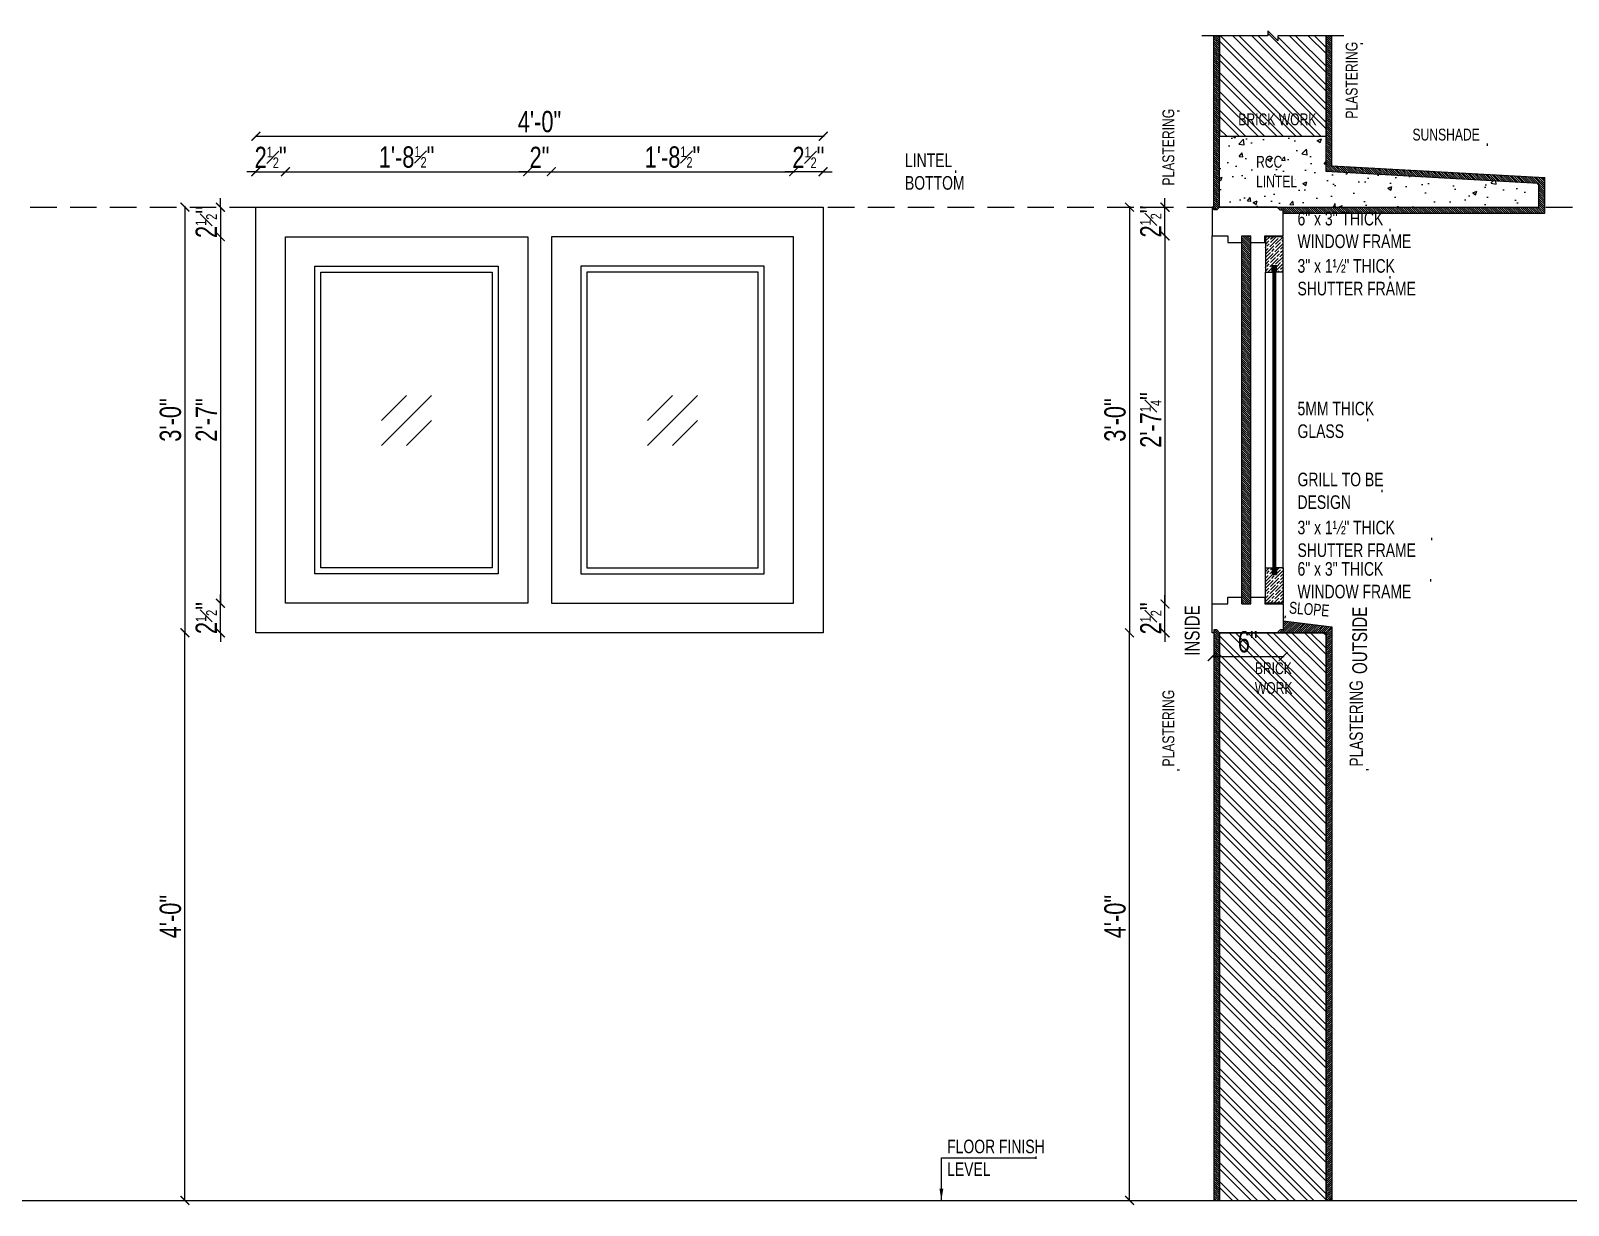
# Model space of a CAD drawing. Header units: inches. Extents: x 3365147 to 3374664, y 1380917 to 1384908.
# Drawn here: x 3372993.2 to 3373123.2, y 1381195.9 to 1381295.2 of the extents above; entities that cross this region are included whole.
import ezdxf

# ---------------------------------------------------------------- set-up
doc = ezdxf.new("R2010")
doc.units = ezdxf.units.IN
doc.header["$LTSCALE"] = 18
doc.header["$MEASUREMENT"] = 0
doc.header["$PDSIZE"] = -1
doc.linetypes.add('CONTINOUS', pattern=[0])
doc.linetypes.add('HIDDEN2', pattern=[0.1875, 0.125, -0.0625])
for name, color, linetype, lineweight in [('CONCRETE-00_BC', 46, 'Continuous', 25), ('CONCRETE-HATCH_BC', 43, 'Continuous', 5), ('DIM-03_BC', 1, 'Continuous', 9), ('FLOOR FINISHED LEVEL_BC', 1, 'Continuous', 20), ('GLASS-00_BC', 140, 'Continuous', 18), ('GLASS-HATCH_BC', 141, 'Continuous', 5), ('GRILL-00_BC', 150, 'CONTINOUS', 18), ('GRILL-HATCH_BC', 252, 'CONTINOUS', 5), ('LINTEL-00_BC', 41, 'HIDDEN2', 13), ('PLASTERING BAND HATCH_BC', 252, 'Continuous', 5), ('PLASTERING BAND-00_BC', 1, 'Continuous', 15), ('TEXT ARROW_BC', 4, 'Continuous', 13), ('TEXT-HEADING_BC', 2, 'Continuous', 25), ('TEXT_BC', 3, 'CONTINOUS', 18), ('WALL-00_BC', 7, 'Continuous', 30), ('WALL-9 inch BRICK HATCH_BC', 22, 'Continuous', 0), ('WALL-ZIGZAG LINE_BC', 3, 'Continuous', 13), ('WINDOWS-00_BC', 30, 'Continuous', 18), ('WINDOWS-SHUTTER_BC', 40, 'Continuous', 9), ('WINDOWS-THIN_BC', 252, 'Continuous', 5)]:
    doc.layers.add(name, color=color, linetype=linetype, lineweight=lineweight)
doc.styles.add('BC-TEXT_GENERAL', font='swisscl.ttf')
doc.styles.add('BC-WALL_DIM', font='swisscl.ttf')
doc.styles.add('BC_ROOM _DIM', font='swisscl.ttf')
doc.dimstyles.new('BC-RD2', dxfattribs={"dimscale": 0.8, "dimtxt": 6, "dimasz": 2.5, "dimexe": 4.5, "dimexo": 0, "dimgap": 1, "dimtad": 1, "dimdec": 4, "dimzin": 3, "dimdsep": 46, "dimlunit": 4, "dimtxsty": 'BC_ROOM _DIM', "dimblk": 'ARCHTICK', "dimcen": 0.0625, "dimdle": 0.25, "dimse1": 1, "dimse2": 1, "dimclrd": 8, "dimclre": 4, "dimclrt": 256, "dimadec": 0, "dimazin": 0, "dimtfac": 0.5, "dimtdec": 4, "dimtix": 1, "dimtofl": 0, "dimtmove": 2, "dimatfit": 2, "dimfxl": 0, "dimfrac": 1, "dimtolj": 1, "dimtzin": 1, "dimarcsym": 0})
doc.dimstyles.new('WALL DIM-02_BC', dxfattribs={"dimtxt": 4, "dimasz": 2, "dimexe": 4.5, "dimexo": 0, "dimgap": 1, "dimtad": 1, "dimdec": 1, "dimzin": 0, "dimdsep": 46, "dimlunit": 4, "dimtxsty": 'BC-WALL_DIM', "dimblk": 'ARCHTICK', "dimcen": 0.0625, "dimdle": 0.25, "dimse1": 1, "dimse2": 1, "dimclrd": 7, "dimclre": 4, "dimclrt": 256, "dimadec": 0, "dimazin": 0, "dimtfac": 0.5, "dimtdec": 1, "dimtix": 1, "dimtofl": 0, "dimtmove": 2, "dimatfit": 2, "dimfxl": 0, "dimfrac": 1, "dimtolj": 1, "dimtzin": 1, "dimlwd": -1, "dimarcsym": 0})

# ---------------------------------------------------------------- blocks, each defined once
blk = doc.blocks.new('ARCHTICK')
at = {"color": 0, "const_width": 0.15}
blk.add_lwpolyline([(-0.5, -0.5), (0.5, 0.5)], dxfattribs=at)
blk = doc.blocks.new('*D1693')
at = {"layer": 'Defpoints', "color": 0, "transparency": 16777216}
for p in [(3373014.7, 1381283.3), (3373012.2, 1381280.3), (3373014.7, 1381277.8)]:
    blk.add_point(p, dxfattribs=at)
at = {"layer": 'DIM-03_BC', "color": 254, "lineweight": -2, "transparency": 16777216}
for p, q in [((3373012.2, 1381283.3), (3373011.45, 1381283.3)), ((3373012.2, 1381283.3), (3373014.7, 1381283.3)), ((3373014.7, 1381283.3), (3373015.45, 1381283.3))]:
    blk.add_line(p, q, dxfattribs=at)
at = {"layer": 'DIM-03_BC', "color": 254, "lineweight": -2, "transparency": 16777216, "xscale": 0.75, "yscale": 0.75, "zscale": 0.75}
blk.add_blockref('ARCHTICK', (3373012.2, 1381283.3), dxfattribs=at)
at = {"layer": 'DIM-03_BC', "color": 254, "lineweight": -2, "transparency": 16777216, "xscale": 0.75, "yscale": 0.75, "zscale": 0.75, "rotation": 180}
blk.add_blockref('ARCHTICK', (3373014.7, 1381283.3), dxfattribs=at)
at = {"layer": 'DIM-03_BC', "transparency": 16777216, "insert": (3373013.45, 1381284.51), "char_height": 1.8, "attachment_point": 5, "style": 'BC_ROOM _DIM'}
blk.add_mtext('\\A1;2{\\H0.5x;\\S1#2;}"', dxfattribs=at)
blk = doc.blocks.new('_ArchTick')
at = {"color": 0, "linetype": 'ByBlock', "const_width": 0.15}
blk.add_lwpolyline([(-0.5, -0.5), (0.5, 0.5)], dxfattribs=at)
blk = doc.blocks.new('*D1694')
at = {"layer": 'Defpoints', "color": 0, "transparency": 16777216}
for p in [(3373035.2, 1381283.3), (3373014.7, 1381277.8), (3373035.2, 1381277.8)]:
    blk.add_point(p, dxfattribs=at)
at = {"layer": 'DIM-03_BC', "color": 254, "lineweight": -2, "transparency": 16777216}
blk.add_line((3373014.63, 1381283.3), (3373035.28, 1381283.3), dxfattribs=at)
at = {"layer": 'DIM-03_BC', "color": 254, "lineweight": -2, "transparency": 16777216, "xscale": 0.75, "yscale": 0.75, "zscale": 0.75, "rotation": 180}
blk.add_blockref('ARCHTICK', (3373014.7, 1381283.3), dxfattribs=at)
at = {"layer": 'DIM-03_BC', "color": 254, "lineweight": -2, "transparency": 16777216, "xscale": 0.75, "yscale": 0.75, "zscale": 0.75}
blk.add_blockref('ARCHTICK', (3373035.2, 1381283.3), dxfattribs=at)
at = {"layer": 'DIM-03_BC', "transparency": 16777216, "insert": (3373024.95, 1381284.53), "char_height": 1.8, "attachment_point": 5, "style": 'BC_ROOM _DIM'}
blk.add_mtext('\\A1;1\'-8{\\H0.5x;\\S1#2;}"', dxfattribs=at)
blk = doc.blocks.new('*D1695')
at = {"layer": 'Defpoints', "color": 0, "transparency": 16777216}
for p in [(3373060.2, 1381286.3), (3373012.2, 1381280.3), (3373060.2, 1381280.3)]:
    blk.add_point(p, dxfattribs=at)
at = {"layer": 'DIM-03_BC', "color": 254, "lineweight": -2, "transparency": 16777216}
blk.add_line((3373012.13, 1381286.3), (3373060.28, 1381286.3), dxfattribs=at)
at = {"layer": 'DIM-03_BC', "color": 254, "lineweight": -2, "transparency": 16777216, "xscale": 0.75, "yscale": 0.75, "zscale": 0.75, "rotation": 180}
blk.add_blockref('ARCHTICK', (3373012.2, 1381286.3), dxfattribs=at)
at = {"layer": 'DIM-03_BC', "color": 254, "lineweight": -2, "transparency": 16777216, "xscale": 0.75, "yscale": 0.75, "zscale": 0.75}
blk.add_blockref('ARCHTICK', (3373060.2, 1381286.3), dxfattribs=at)
at = {"layer": 'DIM-03_BC', "transparency": 16777216, "insert": (3373036.2, 1381287.53), "char_height": 1.8, "attachment_point": 5, "style": 'BC_ROOM _DIM'}
blk.add_mtext('\\A1;4\'-0"', dxfattribs=at)
blk = doc.blocks.new('*D1696')
at = {"layer": 'Defpoints', "color": 0, "transparency": 16777216}
for p in [(3373012.2, 1381280.3), (3373009.2, 1381277.8), (3373014.7, 1381277.8)]:
    blk.add_point(p, dxfattribs=at)
at = {"layer": 'DIM-03_BC', "color": 254, "lineweight": -2, "transparency": 16777216}
for p, q in [((3373009.2, 1381280.3), (3373009.2, 1381281.05)), ((3373009.2, 1381280.3), (3373009.2, 1381277.8)), ((3373009.2, 1381277.8), (3373009.2, 1381277.05))]:
    blk.add_line(p, q, dxfattribs=at)
at = {"layer": 'DIM-03_BC', "color": 254, "lineweight": -2, "transparency": 16777216, "xscale": 0.75, "yscale": 0.75, "zscale": 0.75}
for p, rotation in [((3373009.2, 1381280.3), 270), ((3373009.2, 1381277.8), 90)]:
    blk.add_blockref('ARCHTICK', p, dxfattribs=dict(at, rotation=rotation))
at = {"layer": 'DIM-03_BC', "transparency": 16777216, "insert": (3373008, 1381279.05), "char_height": 1.8, "attachment_point": 5, "rotation": 90, "style": 'BC_ROOM _DIM'}
blk.add_mtext('\\A1;2{\\H0.5x;\\S1#2;}"', dxfattribs=at)
blk = doc.blocks.new('*D1697')
at = {"layer": 'Defpoints', "color": 0, "transparency": 16777216}
for p in [(3373014.7, 1381277.8), (3373009.2, 1381246.8), (3373014.7, 1381246.8)]:
    blk.add_point(p, dxfattribs=at)
at = {"layer": 'DIM-03_BC', "color": 254, "lineweight": -2, "transparency": 16777216}
blk.add_line((3373009.2, 1381277.88), (3373009.2, 1381246.73), dxfattribs=at)
at = {"layer": 'DIM-03_BC', "color": 254, "lineweight": -2, "transparency": 16777216, "xscale": 0.75, "yscale": 0.75, "zscale": 0.75}
for p, rotation in [((3373009.2, 1381277.8), 90), ((3373009.2, 1381246.8), 270)]:
    blk.add_blockref('ARCHTICK', p, dxfattribs=dict(at, rotation=rotation))
at = {"layer": 'DIM-03_BC', "transparency": 16777216, "insert": (3373008, 1381262.3), "char_height": 1.8, "attachment_point": 5, "rotation": 90, "style": 'BC_ROOM _DIM'}
blk.add_mtext('\\A1;2\'-7"', dxfattribs=at)
blk = doc.blocks.new('*D1698')
at = {"layer": 'Defpoints', "color": 0, "transparency": 16777216}
for p in [(3373012.2, 1381280.3), (3373006.2, 1381244.3), (3373012.2, 1381244.3)]:
    blk.add_point(p, dxfattribs=at)
at = {"layer": 'DIM-03_BC', "color": 254, "lineweight": -2, "transparency": 16777216}
blk.add_line((3373006.2, 1381280.38), (3373006.2, 1381244.23), dxfattribs=at)
at = {"layer": 'DIM-03_BC', "color": 254, "lineweight": -2, "transparency": 16777216, "xscale": 0.75, "yscale": 0.75, "zscale": 0.75}
for p, rotation in [((3373006.2, 1381280.3), 90), ((3373006.2, 1381244.3), 270)]:
    blk.add_blockref('ARCHTICK', p, dxfattribs=dict(at, rotation=rotation))
at = {"layer": 'DIM-03_BC', "transparency": 16777216, "insert": (3373004.98, 1381262.3), "char_height": 1.8, "attachment_point": 5, "rotation": 90, "style": 'BC_ROOM _DIM'}
blk.add_mtext('\\A1;3\'-0"', dxfattribs=at)
blk = doc.blocks.new('*D1699')
at = {"layer": 'Defpoints', "color": 0, "transparency": 16777216}
for p in [(3373009.2, 1381246.8), (3373014.7, 1381246.8), (3373012.2, 1381244.3)]:
    blk.add_point(p, dxfattribs=at)
at = {"layer": 'DIM-03_BC', "color": 254, "lineweight": -2, "transparency": 16777216}
for p, q in [((3373009.2, 1381246.8), (3373009.2, 1381247.55)), ((3373009.2, 1381244.3), (3373009.2, 1381246.8)), ((3373009.2, 1381244.3), (3373009.2, 1381243.55))]:
    blk.add_line(p, q, dxfattribs=at)
at = {"layer": 'DIM-03_BC', "color": 254, "lineweight": -2, "transparency": 16777216, "xscale": 0.75, "yscale": 0.75, "zscale": 0.75}
for p, rotation in [((3373009.2, 1381246.8), 270), ((3373009.2, 1381244.3), 90)]:
    blk.add_blockref('ARCHTICK', p, dxfattribs=dict(at, rotation=rotation))
at = {"layer": 'DIM-03_BC', "transparency": 16777216, "insert": (3373008, 1381245.55), "char_height": 1.8, "attachment_point": 5, "rotation": 90, "style": 'BC_ROOM _DIM'}
blk.add_mtext('\\A1;2{\\H0.5x;\\S1#2;}"', dxfattribs=at)
blk = doc.blocks.new('*D1700')
at = {"layer": 'Defpoints', "color": 0, "transparency": 16777216}
for p in [(3373006.2, 1381244.3), (3373012.2, 1381244.3), (3373012.2, 1381196.3)]:
    blk.add_point(p, dxfattribs=at)
at = {"layer": 'DIM-03_BC', "color": 254, "lineweight": -2, "transparency": 16777216}
blk.add_line((3373006.2, 1381196.23), (3373006.2, 1381244.38), dxfattribs=at)
at = {"layer": 'DIM-03_BC', "color": 254, "lineweight": -2, "transparency": 16777216, "xscale": 0.75, "yscale": 0.75, "zscale": 0.75}
for p, rotation in [((3373006.2, 1381244.3), 90), ((3373006.2, 1381196.3), 270)]:
    blk.add_blockref('ARCHTICK', p, dxfattribs=dict(at, rotation=rotation))
at = {"layer": 'DIM-03_BC', "transparency": 16777216, "insert": (3373004.98, 1381220.3), "char_height": 1.8, "attachment_point": 5, "rotation": 90, "style": 'BC_ROOM _DIM'}
blk.add_mtext('\\A1;4\'-0"', dxfattribs=at)
blk = doc.blocks.new('*D1701')
at = {"layer": 'Defpoints', "color": 0, "transparency": 16777216}
for p in [(3373057.7, 1381283.3), (3373060.2, 1381280.3), (3373057.7, 1381277.8)]:
    blk.add_point(p, dxfattribs=at)
at = {"layer": 'DIM-03_BC', "color": 254, "lineweight": -2, "transparency": 16777216}
for p, q in [((3373057.7, 1381283.3), (3373056.95, 1381283.3)), ((3373060.2, 1381283.3), (3373057.7, 1381283.3)), ((3373060.2, 1381283.3), (3373060.95, 1381283.3))]:
    blk.add_line(p, q, dxfattribs=at)
at = {"layer": 'DIM-03_BC', "color": 254, "lineweight": -2, "transparency": 16777216, "xscale": 0.75, "yscale": 0.75, "zscale": 0.75}
blk.add_blockref('ARCHTICK', (3373057.7, 1381283.3), dxfattribs=at)
at = {"layer": 'DIM-03_BC', "color": 254, "lineweight": -2, "transparency": 16777216, "xscale": 0.75, "yscale": 0.75, "zscale": 0.75, "rotation": 180}
blk.add_blockref('ARCHTICK', (3373060.2, 1381283.3), dxfattribs=at)
at = {"layer": 'DIM-03_BC', "transparency": 16777216, "insert": (3373058.95, 1381284.51), "char_height": 1.8, "attachment_point": 5, "style": 'BC_ROOM _DIM'}
blk.add_mtext('\\A1;2{\\H0.5x;\\S1#2;}"', dxfattribs=at)
blk = doc.blocks.new('*D1706')
at = {"layer": 'Defpoints', "color": 0, "transparency": 16777216}
for p in [(3373037.2, 1381283.3), (3373035.2, 1381277.8), (3373037.2, 1381277.8)]:
    blk.add_point(p, dxfattribs=at)
at = {"layer": 'DIM-03_BC', "color": 254, "lineweight": -2, "transparency": 16777216}
for p, q in [((3373035.2, 1381283.3), (3373034.45, 1381283.3)), ((3373035.2, 1381283.3), (3373037.2, 1381283.3)), ((3373037.2, 1381283.3), (3373037.95, 1381283.3))]:
    blk.add_line(p, q, dxfattribs=at)
at = {"layer": 'DIM-03_BC', "color": 254, "lineweight": -2, "transparency": 16777216, "xscale": 0.75, "yscale": 0.75, "zscale": 0.75}
blk.add_blockref('ARCHTICK', (3373035.2, 1381283.3), dxfattribs=at)
at = {"layer": 'DIM-03_BC', "color": 254, "lineweight": -2, "transparency": 16777216, "xscale": 0.75, "yscale": 0.75, "zscale": 0.75, "rotation": 180}
blk.add_blockref('ARCHTICK', (3373037.2, 1381283.3), dxfattribs=at)
at = {"layer": 'DIM-03_BC', "transparency": 16777216, "insert": (3373036.2, 1381284.51), "char_height": 1.8, "attachment_point": 5, "style": 'BC_ROOM _DIM'}
blk.add_mtext('\\A1;2"', dxfattribs=at)
blk = doc.blocks.new('*D1707')
at = {"layer": 'Defpoints', "color": 0, "transparency": 16777216}
for p in [(3373099.12, 1381244.55), (3373093.12, 1381244.3), (3373099.12, 1381242.3)]:
    blk.add_point(p, dxfattribs=at)
at = {"layer": 'DIM-03_BC', "color": 254, "lineweight": -2, "transparency": 16777216}
blk.add_line((3373093.05, 1381242.3), (3373099.2, 1381242.3), dxfattribs=at)
at = {"layer": 'DIM-03_BC', "color": 254, "lineweight": -2, "transparency": 16777216, "xscale": 0.75, "yscale": 0.75, "zscale": 0.75, "rotation": 180}
blk.add_blockref('ARCHTICK', (3373093.12, 1381242.3), dxfattribs=at)
at = {"layer": 'DIM-03_BC', "color": 254, "lineweight": -2, "transparency": 16777216, "xscale": 0.75, "yscale": 0.75, "zscale": 0.75}
blk.add_blockref('ARCHTICK', (3373099.12, 1381242.3), dxfattribs=at)
at = {"layer": 'DIM-03_BC', "transparency": 16777216, "insert": (3373096.12, 1381243.53), "char_height": 1.8, "attachment_point": 5, "style": 'BC_ROOM _DIM'}
blk.add_mtext('\\A1;6"', dxfattribs=at)
blk = doc.blocks.new('*D1686')
at = {"layer": 'Defpoints', "color": 0, "transparency": 16777216}
for p in [(3373093.12, 1381280.3), (3373086.12, 1381244.3), (3373093.12, 1381244.3)]:
    blk.add_point(p, dxfattribs=at)
at = {"layer": 'DIM-03_BC', "color": 254, "lineweight": -2, "transparency": 16777216}
blk.add_line((3373086.12, 1381280.38), (3373086.12, 1381244.23), dxfattribs=at)
at = {"layer": 'DIM-03_BC', "color": 254, "lineweight": -2, "transparency": 16777216, "xscale": 0.75, "yscale": 0.75, "zscale": 0.75}
for p, rotation in [((3373086.12, 1381280.3), 90), ((3373086.12, 1381244.3), 270)]:
    blk.add_blockref('ARCHTICK', p, dxfattribs=dict(at, rotation=rotation))
at = {"layer": 'DIM-03_BC', "transparency": 16777216, "insert": (3373084.9, 1381262.3), "char_height": 1.8, "attachment_point": 5, "rotation": 90, "style": 'BC_ROOM _DIM'}
blk.add_mtext('\\A1;3\'-0"', dxfattribs=at)
blk = doc.blocks.new('*D1687')
at = {"layer": 'Defpoints', "color": 0, "transparency": 16777216}
for p in [(3373093.12, 1381277.87), (3373089.12, 1381246.74), (3373093.12, 1381246.74)]:
    blk.add_point(p, dxfattribs=at)
at = {"layer": 'DIM-03_BC', "color": 254, "lineweight": -2, "transparency": 16777216}
blk.add_line((3373089.12, 1381277.94), (3373089.12, 1381246.67), dxfattribs=at)
at = {"layer": 'DIM-03_BC', "color": 254, "lineweight": -2, "transparency": 16777216, "xscale": 0.75, "yscale": 0.75, "zscale": 0.75}
for p, rotation in [((3373089.12, 1381277.87), 90), ((3373089.12, 1381246.74), 270)]:
    blk.add_blockref('ARCHTICK', p, dxfattribs=dict(at, rotation=rotation))
at = {"layer": 'DIM-03_BC', "transparency": 16777216, "insert": (3373087.92, 1381262.3), "char_height": 1.8, "attachment_point": 5, "rotation": 90, "style": 'BC_ROOM _DIM'}
blk.add_mtext('\\A1;2\'-7{\\H0.5x;\\S1#4;}"', dxfattribs=at)
blk = doc.blocks.new('*D1688')
at = {"layer": 'Defpoints', "color": 0, "transparency": 16777216}
for p in [(3373089.12, 1381280.3), (3373093.12, 1381280.3), (3373093.12, 1381277.87)]:
    blk.add_point(p, dxfattribs=at)
at = {"layer": 'DIM-03_BC', "color": 254, "lineweight": -2, "transparency": 16777216}
for p, q in [((3373089.12, 1381280.3), (3373089.12, 1381281.05)), ((3373089.12, 1381277.87), (3373089.12, 1381280.3)), ((3373089.12, 1381277.87), (3373089.12, 1381277.12))]:
    blk.add_line(p, q, dxfattribs=at)
at = {"layer": 'DIM-03_BC', "color": 254, "lineweight": -2, "transparency": 16777216, "xscale": 0.75, "yscale": 0.75, "zscale": 0.75}
for p, rotation in [((3373089.12, 1381280.3), 270), ((3373089.12, 1381277.87), 90)]:
    blk.add_blockref('ARCHTICK', p, dxfattribs=dict(at, rotation=rotation))
at = {"layer": 'DIM-03_BC', "transparency": 16777216, "insert": (3373087.92, 1381279.09), "char_height": 1.8, "attachment_point": 5, "rotation": 90, "style": 'BC_ROOM _DIM'}
blk.add_mtext('\\A1;2{\\H0.5x;\\S1#2;}"', dxfattribs=at)
blk = doc.blocks.new('*D1689')
at = {"layer": 'Defpoints', "color": 0, "transparency": 16777216}
for p in [(3373089.12, 1381246.74), (3373093.12, 1381246.74), (3373093.12, 1381244.3)]:
    blk.add_point(p, dxfattribs=at)
at = {"layer": 'DIM-03_BC', "color": 254, "lineweight": -2, "transparency": 16777216}
for p, q in [((3373089.12, 1381246.74), (3373089.12, 1381247.49)), ((3373089.12, 1381244.3), (3373089.12, 1381246.74)), ((3373089.12, 1381244.3), (3373089.12, 1381243.55))]:
    blk.add_line(p, q, dxfattribs=at)
at = {"layer": 'DIM-03_BC', "color": 254, "lineweight": -2, "transparency": 16777216, "xscale": 0.75, "yscale": 0.75, "zscale": 0.75}
for p, rotation in [((3373089.12, 1381246.74), 270), ((3373089.12, 1381244.3), 90)]:
    blk.add_blockref('ARCHTICK', p, dxfattribs=dict(at, rotation=rotation))
at = {"layer": 'DIM-03_BC', "transparency": 16777216, "insert": (3373087.92, 1381245.52), "char_height": 1.8, "attachment_point": 5, "rotation": 90, "style": 'BC_ROOM _DIM'}
blk.add_mtext('\\A1;2{\\H0.5x;\\S1#2;}"', dxfattribs=at)
blk = doc.blocks.new('*D1690')
at = {"layer": 'Defpoints', "color": 0, "transparency": 16777216}
for p in [(3373086.12, 1381244.3), (3373093.12, 1381244.3), (3373093.12, 1381196.3)]:
    blk.add_point(p, dxfattribs=at)
at = {"layer": 'DIM-03_BC', "color": 254, "lineweight": -2, "transparency": 16777216}
blk.add_line((3373086.12, 1381196.23), (3373086.12, 1381244.38), dxfattribs=at)
at = {"layer": 'DIM-03_BC', "color": 254, "lineweight": -2, "transparency": 16777216, "xscale": 0.75, "yscale": 0.75, "zscale": 0.75}
for p, rotation in [((3373086.12, 1381244.3), 90), ((3373086.12, 1381196.3), 270)]:
    blk.add_blockref('ARCHTICK', p, dxfattribs=dict(at, rotation=rotation))
at = {"layer": 'DIM-03_BC', "transparency": 16777216, "insert": (3373084.9, 1381220.3), "char_height": 1.8, "attachment_point": 5, "rotation": 90, "style": 'BC_ROOM _DIM'}
blk.add_mtext('\\A1;4\'-0"', dxfattribs=at)
blk = doc.blocks.new('*D1720')
at = {"layer": 'Defpoints', "color": 0, "transparency": 16777216}
for p in [(3373057.7, 1381283.3), (3373037.2, 1381277.8), (3373057.7, 1381277.8)]:
    blk.add_point(p, dxfattribs=at)
at = {"layer": 'DIM-03_BC', "color": 254, "lineweight": -2, "transparency": 16777216}
blk.add_line((3373037.13, 1381283.3), (3373057.78, 1381283.3), dxfattribs=at)
at = {"layer": 'DIM-03_BC', "color": 254, "lineweight": -2, "transparency": 16777216, "xscale": 0.75, "yscale": 0.75, "zscale": 0.75, "rotation": 180}
blk.add_blockref('ARCHTICK', (3373037.2, 1381283.3), dxfattribs=at)
at = {"layer": 'DIM-03_BC', "color": 254, "lineweight": -2, "transparency": 16777216, "xscale": 0.75, "yscale": 0.75, "zscale": 0.75}
blk.add_blockref('ARCHTICK', (3373057.7, 1381283.3), dxfattribs=at)
at = {"layer": 'DIM-03_BC', "transparency": 16777216, "insert": (3373047.45, 1381284.53), "char_height": 1.8, "attachment_point": 5, "style": 'BC_ROOM _DIM'}
blk.add_mtext('\\A1;1\'-8{\\H0.5x;\\S1#2;}"', dxfattribs=at)

msp = doc.modelspace()

# ---------------------------------------------------------------- hatches: boundary and pattern name
at = {"layer": 'CONCRETE-HATCH_BC', "transparency": 33554687}
h = msp.add_hatch(dxfattribs=at)
h.set_pattern_fill('AR-CONC', color=256, scale=0.5)
h.set_pattern_definition([(50, (3397144.4157, 1389456.213), (3.5863009, -0.31376067), [0.375, -4.125]), (355, (3397144.4157, 1389456.213), (-0.69375667, 3.76096067), [0.3, -3.3]), (100.451444, (3397144.7145, 1389456.187), (2.89254423, 3.44719995), [0.31870096, -3.50571056]), (46.1842, (3397144.4157, 1389457.213), (5.33620665, -0.8275964), [0.5625, -6.1875]), (96.635635, (3397144.8603, 1389457.144), (4.6733097, 4.870593), [0.4780517, -5.2585688]), (351.184164, (3397144.4157, 1389457.213), (4.6733097, 4.870593), [0.45, -4.95]), (21, (3397144.9157, 1389456.963), (2.98453526, -2.01309445), [0.375, -4.125]), (326, (3397144.9157, 1389456.963), (1.21657666, 3.6257502), [0.3, -3.3]), (71.451445, (3397145.1644, 1389456.7954), (4.2011119, 1.61265576), [0.31870095, -3.50571056]), (37.5, (3397144.4157, 1389456.2131), (0.060799277, 1.66446927), [0, -3.26, 0, -3.35, 0, -3.3125]), (7.5, (3397144.4157, 1389456.2131), (1.31534769, 1.97205856), [0, -1.91, 0, -3.185, 0, -1.2625]), (327.5, (3397143.3007, 1389456.2131), (2.66911218, -0.11277436), [0, -1.25, 0, -3.9, 0, -5.175]), (317.5, (3397142.8007, 1389456.2131), (2.91593085, 0.50052491), [0, -1.625, 0, -2.59, 0, -3.675])])
h.paths.add_polyline_path([(3373102.74674, 1381286.30423), (3373093.74674, 1381286.30423), (3373093.74674, 1381280.30423), (3373120.74674, 1381280.30423), (3373120.74674, 1381282.30423), (3373102.74674, 1381283.30423)])
at = {"layer": 'GLASS-HATCH_BC', "transparency": 33554687}
h = msp.add_hatch(dxfattribs=at)
h.set_pattern_fill('ANSI31', color=256, scale=0.75, angle=-90)
h.set_pattern_definition([(315, (3477200.51422, 1139837.60391), (0.066291260736, 0.066291260736), [])])
h.paths.add_polyline_path([(3373098.24674, 1381249.30423), (3373098.49674, 1381249.30423), (3373098.49674, 1381275.30423), (3373098.24674, 1381275.30423)])
at = {"layer": 'GRILL-HATCH_BC', "transparency": 33554687}
h = msp.add_hatch(dxfattribs=at)
h.set_pattern_fill('ANSI31', color=256, angle=-90)
h.set_pattern_definition([(315, (3477200.07672, 1139829.10391), (0.08838834765, 0.08838834765), [])])
h.paths.add_polyline_path([(3373095.62174, 1381246.74173), (3373096.37174, 1381246.74173), (3373096.37174, 1381277.86673), (3373095.62174, 1381277.86673)])
at = {"layer": 'PLASTERING BAND HATCH_BC', "transparency": 33554687}
h = msp.add_hatch(dxfattribs=at)
h.set_pattern_fill('ANSI31', color=256, angle=-90)
h.set_pattern_definition([(315, (3373093.51658, 1381284.02924), (0.08838835, 0.08838835), [])])
h.paths.add_polyline_path([(3373103.24674, 1381294.79828), (3373102.74674, 1381294.79828), (3373102.74674, 1381283.30423), (3373120.74674, 1381282.30423), (3373120.74674, 1381280.30423), (3373098.62174, 1381280.30423), (3373098.87174, 1381280.05423), (3373099.12174, 1381280.05423), (3373099.12174, 1381279.80423), (3373121.24674, 1381279.80423), (3373121.24674, 1381282.80423), (3373103.24674, 1381283.80423)])
h.paths.add_polyline_path([(3373093.74674, 1381294.79828), (3373093.24674, 1381294.79828), (3373093.24674, 1381280.30423), (3373093.24674, 1381280.06423), (3373093.49674, 1381280.06423), (3373093.74674, 1381280.30423)])
h = msp.add_hatch(dxfattribs=at)
h.set_pattern_fill('ANSI31', color=256, angle=-90)
h.set_pattern_definition([(315, (3376295.93535, 1380107.75727), (0.0883883476, 0.0883883476), [])])
h.paths.add_polyline_path([(3373093.24674, 1381196.30423), (3373093.74674, 1381196.30423), (3373093.74674, 1381244.30423), (3373093.49674, 1381244.54423), (3373093.24674, 1381244.54423)])
h = msp.add_hatch(dxfattribs=at)
h.set_pattern_fill('ANSI31', color=256)
h.set_pattern_definition([(45, (3376295.93535, 1380107.75727), (-0.0883883476, 0.0883883476), [])])
h.paths.add_polyline_path([(3373102.74674, 1381196.30423), (3373103.24674, 1381196.30423), (3373103.24674, 1381244.80423), (3373099.12174, 1381245.30423), (3373099.12174, 1381244.55423), (3373098.87174, 1381244.55423), (3373098.62174, 1381244.30423), (3373102.74674, 1381244.30423)])
at = {"layer": 'WALL-9 inch BRICK HATCH_BC', "transparency": 33554687}
h = msp.add_hatch(dxfattribs=at)
h.set_pattern_fill('ANSI32', color=256, scale=3, angle=-90)
h.set_pattern_definition([(315, (3370243.1672, 1380481.3879), (0.79549513, 0.79549513), []), (315, (3370243.1672, 1380480.8576), (0.79549513, 0.79549513), [])])
h.paths.add_polyline_path([(3373093.74674, 1381286.30423), (3373102.74674, 1381286.30423), (3373102.74674, 1381294.79828), (3373098.66861, 1381294.79828), (3373098.66861, 1381294.3764), (3373097.82486, 1381295.22015), (3373097.82486, 1381294.79828), (3373093.74674, 1381294.79828)])
h = msp.add_hatch(dxfattribs=at)
h.set_pattern_fill('ANSI32', color=256, scale=3, angle=-90)
h.set_pattern_definition([(315, (3367040.9786, 1381659.9349), (0.79549513, 0.79549513), []), (315, (3367040.9786, 1381659.4045), (0.79549513, 0.79549513), [])])
h.paths.add_polyline_path([(3373093.74674, 1381196.30423), (3373102.74674, 1381196.30423), (3373102.74674, 1381244.30423), (3373093.74674, 1381244.30423)])
at = {"layer": 'WINDOWS-THIN_BC', "transparency": 33554687}
h = msp.add_hatch(dxfattribs=at)
h.set_pattern_fill('GOST_WOOD', color=256, scale=0.1, angle=-45)
h.set_pattern_definition([(45, (3477200.5767, 1139850.96943), (0.4242640687, -0.4242640687), [1, -0.2]), (45, (3477200.5767, 1139850.6866), (0.4242640687, -0.4242640687), [0.6, -0.15, 0.3, -0.15]), (45, (3477200.506, 1139850.33304), (0.4242640687, -0.4242640687), [1, -0.2])])
h.paths.add_polyline_path([(3373097.62174, 1381277.80423), (3373097.62174, 1381274.80423), (3373098.18424, 1381274.80423), (3373098.18424, 1381275.36673), (3373098.55924, 1381275.36673), (3373098.55924, 1381274.80423), (3373099.12174, 1381274.80423), (3373099.12174, 1381277.80423)])
h = msp.add_hatch(dxfattribs=at)
h.set_pattern_fill('GOST_WOOD', color=256, scale=0.1, angle=-45)
h.set_pattern_definition([(45, (3477200.5767, 1139821.6039), (0.4242640687, -0.4242640687), [1, -0.2]), (45, (3477200.5767, 1139821.32107), (0.4242640687, -0.4242640687), [0.6, -0.15, 0.3, -0.15]), (45, (3477200.506, 1139820.9675), (0.4242640687, -0.4242640687), [1, -0.2])])
h.paths.add_polyline_path([(3373097.62174, 1381246.80423), (3373097.62174, 1381249.80423), (3373098.18424, 1381249.80423), (3373098.18424, 1381249.24173), (3373098.55924, 1381249.24173), (3373098.55924, 1381249.80423), (3373099.12174, 1381249.80423), (3373099.12174, 1381246.80423)])

# ---------------------------------------------------------------- linework, layer by layer
at = {"layer": 'CONCRETE-00_BC', "transparency": 33554687}
for p, q in [((3373093.74674, 1381280.30423), (3373093.74674, 1381286.30423)), ((3373093.74674, 1381286.30423), (3373102.74674, 1381286.30423)), ((3373102.74674, 1381283.30423), (3373102.74674, 1381286.30423)), ((3373093.74674, 1381280.30423), (3373102.74674, 1381280.30423))]:
    msp.add_line(p, q, dxfattribs=at)
at = {"layer": 'CONCRETE-00_BC'}
for p, q in [((3373120.74674, 1381282.30423), (3373102.74674, 1381283.30423)), ((3373120.74674, 1381280.30423), (3373120.74674, 1381282.30423)), ((3373102.74674, 1381280.30423), (3373120.74674, 1381280.30423))]:
    msp.add_line(p, q, dxfattribs=at)
at = {"layer": 'FLOOR FINISHED LEVEL_BC', "transparency": 33554687}
msp.add_line((3372405.85388, 1381196.30423), (3373535.04431, 1381196.30423), dxfattribs=at)
at = {"layer": 'GLASS-00_BC', "transparency": 33554687}
for p, q in [((3373022.83097, 1381260.13818), (3373027.07361, 1381264.38082)), ((3373022.83097, 1381262.2595), (3373024.95229, 1381264.38082)), ((3373045.33097, 1381260.13818), (3373049.57361, 1381264.38082)), ((3373045.33097, 1381262.2595), (3373047.45229, 1381264.38082)), ((3373024.95229, 1381260.13818), (3373027.07361, 1381262.2595)), ((3373047.45229, 1381260.13818), (3373049.57361, 1381262.2595))]:
    msp.add_line(p, q, dxfattribs=at)
msp.add_lwpolyline([(3373098.24674, 1381275.30423), (3373098.24674, 1381249.30423), (3373098.49674, 1381249.30423), (3373098.49674, 1381275.30423)], close=True, dxfattribs=at)
at = {"layer": 'GRILL-00_BC', "transparency": 33554687}
for p, q in [((3373095.62174, 1381246.74173), (3373095.62174, 1381277.86673)), ((3373095.62174, 1381277.86673), (3373096.37174, 1381277.86673)), ((3373096.37174, 1381246.74173), (3373096.37174, 1381277.86673)), ((3373095.62174, 1381246.74173), (3373096.37174, 1381246.74173))]:
    msp.add_line(p, q, dxfattribs=at)
at = {"layer": 'LINTEL-00_BC', "transparency": 33554687}
msp.add_line((3372405.85388, 1381280.30423), (3373535.04431, 1381280.30423), dxfattribs=at)
at = {"layer": 'PLASTERING BAND-00_BC', "transparency": 33554687}
for p, q in [((3373093.24674, 1381280.30423), (3373093.24674, 1381294.79828)), ((3373103.24674, 1381283.80423), (3373103.24674, 1381294.79828)), ((3373103.24674, 1381283.80423), (3373121.24674, 1381282.80423)), ((3373121.24674, 1381279.80423), (3373121.24674, 1381282.80423)), ((3373099.12174, 1381279.80423), (3373121.24674, 1381279.80423)), ((3373099.12174, 1381245.30423), (3373103.24674, 1381244.80423)), ((3373103.24674, 1381244.80423), (3373103.24674, 1381196.30423)), ((3373093.24674, 1381244.30423), (3373093.24674, 1381196.30423))]:
    msp.add_line(p, q, dxfattribs=at)
at = {"layer": 'TEXT ARROW_BC', "transparency": 33554687}
for p, q in [((3373105.85034, 1381294.10391), (3373105.65034, 1381294.10391)), ((3373090.14674, 1381288.43906), (3373090.34674, 1381288.43906)), ((3373116.37598, 1381285.69817), (3373116.37598, 1381285.49817)), ((3373071.39925, 1381283.40423), (3373071.39925, 1381283.20423)), ((3373108.14905, 1381278.46673), (3373108.14905, 1381278.26673)), ((3373108.14905, 1381274.46673), (3373108.14905, 1381274.26673)), ((3373106.25053, 1381262.40423), (3373106.25053, 1381262.20423)), ((3373107.47178, 1381256.40423), (3373107.47178, 1381256.20423)), ((3373111.70289, 1381252.14173), (3373111.70289, 1381252.34173)), ((3373111.62513, 1381248.64173), (3373111.62513, 1381248.84173)), ((3373099.28942, 1381245.72769), (3373099.27315, 1381245.52835)), ((3373090.14674, 1381232.71582), (3373090.34674, 1381232.71582)), ((3373106.34674, 1381232.71582), (3373106.14674, 1381232.71582)), ((3373078.20836, 1381199.80196), (3373078.20836, 1381200.00196))]:
    msp.add_line(p, q, dxfattribs=at)
for points in [[(3373102.75034, 1381287.5167, 0, 0.2, 0), (3373103.45034, 1381287.5167, 0, 0, 0), (3373105.75034, 1381287.5167, 0, 0, 0), (3373105.75034, 1381294.10391, 0, 0, 0)], [(3373093.24674, 1381281.85184, 0, 0.2, 0), (3373092.54674, 1381281.85184, 0, 0, 0), (3373090.24674, 1381281.85184, 0, 0, 0), (3373090.24674, 1381288.43906, 0, 0, 0)], [(3373109.78876, 1381282.59817, 0, 0.2, 0), (3373109.78876, 1381283.29817, 0, 0, 0), (3373109.78876, 1381285.59817, 0, 0, 0), (3373116.37598, 1381285.59817, 0, 0, 0)], [(3373066.84714, 1381280.30423, 0, 0.2, 0), (3373066.84714, 1381281.00423, 0, 0, 0), (3373066.84714, 1381283.30423, 0, 0, 0), (3373071.39925, 1381283.30423, 0, 0, 0)], [(3373099.12174, 1381278.36673, 0, 0.2, 0), (3373099.82174, 1381278.36673, 0, 0, 0), (3373108.14905, 1381278.36673, 0, 0, 0)], [(3373099.12174, 1381276.46723, 0, 0.2, 0), (3373099.47174, 1381275.86101, 0, 0, 0), (3373100.33446, 1381274.36673, 0, 0, 0), (3373108.14905, 1381274.36673, 0, 0, 0)], [(3373098.55924, 1381262.30423, 0, 0.2, 0), (3373099.25924, 1381262.30423, 0, 0, 0), (3373106.25053, 1381262.30423, 0, 0, 0)], [(3373095.3521, 1381256.30423, 0, 0.2, 0), (3373096.0521, 1381256.30423, 0, 0, 0), (3373107.47178, 1381256.30423, 0, 0, 0)], [(3373099.12174, 1381248.9098, 0, 0.2, 0), (3373099.36115, 1381249.56758, 0, 0, 0), (3373100.33446, 1381252.24173, 0, 0, 0), (3373111.70289, 1381252.24173, 0, 0, 0)], [(3373099.12174, 1381246.14104, 0, 0.2, 0), (3373099.41757, 1381246.77545, 0, 0, 0), (3373100.33446, 1381248.74173, 0, 0, 0), (3373111.62513, 1381248.74173, 0, 0, 0)], [(3373103.65139, 1381245.27128, 0, 0.2, 0), (3373102.95371, 1381245.32823, 0, 0, 0), (3373099.28129, 1381245.62802, 0, 0, 0)], [(3373093.24674, 1381239.30303, 0, 0.2, 0), (3373092.54674, 1381239.30303, 0, 0, 0), (3373090.24674, 1381239.30303, 0, 0, 0), (3373090.24674, 1381232.71582, 0, 0, 0)], [(3373103.24674, 1381239.30303, 0, 0.2, 0), (3373103.94674, 1381239.30303, 0, 0, 0), (3373106.24674, 1381239.30303, 0, 0, 0), (3373106.24674, 1381232.71582, 0, 0, 0)]]:
    msp.add_lwpolyline(points, format="xyseb", dxfattribs=at)
at = {"layer": 'WALL-00_BC', "transparency": 33554687}
for p, q in [((3373093.74674, 1381286.30423), (3373093.74674, 1381294.79828)), ((3373102.74674, 1381286.30423), (3373102.74674, 1381294.79828)), ((3373093.74674, 1381244.30423), (3373102.74674, 1381244.30423)), ((3373093.74674, 1381244.30423), (3373093.74674, 1381196.30423)), ((3373102.74674, 1381244.30423), (3373102.74674, 1381196.30423))]:
    msp.add_line(p, q, dxfattribs=at)
at = {"layer": 'WALL-ZIGZAG LINE_BC', "transparency": 33554687}
msp.add_lwpolyline([(3373104.24674, 1381294.79828), (3373098.66861, 1381294.79828), (3373098.66861, 1381294.3764), (3373097.82486, 1381295.22015), (3373097.82486, 1381294.79828), (3373092.24674, 1381294.79828)], dxfattribs=at)
at = {"layer": 'WINDOWS-00_BC', "transparency": 33554687}
for points in [[(3373012.20229, 1381280.30423), (3373060.20229, 1381280.30423), (3373060.20229, 1381244.30423), (3373012.20229, 1381244.30423)], [(3373014.70229, 1381277.80423), (3373035.20229, 1381277.80423), (3373035.20229, 1381246.80423), (3373014.70229, 1381246.80423)], [(3373057.70229, 1381277.80423), (3373037.20229, 1381277.80423), (3373037.20229, 1381246.80423), (3373057.70229, 1381246.80423)]]:
    msp.add_lwpolyline(points, close=True, dxfattribs=at)
for points in [[(3373096.37174, 1381277.30423), (3373097.55924, 1381277.30423), (3373097.55924, 1381277.86673), (3373099.12174, 1381277.86673), (3373099.12174, 1381280.05423), (3373098.87174, 1381280.05423), (3373098.62174, 1381280.30423), (3373093.74674, 1381280.30423), (3373093.49674, 1381280.06423), (3373093.24674, 1381280.06423), (3373093.24674, 1381280.30423), (3373093.12174, 1381280.30423), (3373093.12174, 1381280.30423), (3373093.12174, 1381280.30423), (3373093.12174, 1381277.86673), (3373094.43424, 1381277.86673), (3373094.43424, 1381277.30423), (3373095.62174, 1381277.30423)], [(3373096.37174, 1381247.30423), (3373097.55924, 1381247.30423), (3373097.55924, 1381246.74173), (3373099.12174, 1381246.74173), (3373099.12174, 1381244.55423), (3373098.87174, 1381244.55423), (3373098.62174, 1381244.30423), (3373093.74674, 1381244.30423), (3373093.49674, 1381244.54423), (3373093.24674, 1381244.54423), (3373093.24674, 1381244.30423), (3373093.12174, 1381244.30423), (3373093.12174, 1381244.30423), (3373093.12174, 1381244.30423), (3373093.12174, 1381246.74173), (3373094.43424, 1381246.74173), (3373094.43424, 1381247.30423), (3373095.62174, 1381247.30423)]]:
    msp.add_lwpolyline(points, dxfattribs=at)
at = {"layer": 'WINDOWS-SHUTTER_BC', "transparency": 33554687}
for p, q in [((3373099.12174, 1381277.80423), (3373097.62174, 1381277.80423)), ((3373097.62174, 1381277.80423), (3373097.62174, 1381274.80423)), ((3373099.12174, 1381274.80423), (3373099.12174, 1381277.80423)), ((3373097.62174, 1381274.80423), (3373098.18424, 1381274.80423)), ((3373098.18424, 1381274.80423), (3373098.18424, 1381275.36673)), ((3373098.18424, 1381275.36673), (3373098.55924, 1381275.36673)), ((3373097.62174, 1381246.80423), (3373097.62174, 1381249.80423)), ((3373097.62174, 1381249.80423), (3373098.18424, 1381249.80423)), ((3373098.18424, 1381249.80423), (3373098.18424, 1381249.24173)), ((3373099.12174, 1381249.80423), (3373099.12174, 1381246.80423)), ((3373098.18424, 1381249.24173), (3373098.55924, 1381249.24173)), ((3373099.12174, 1381246.80423), (3373097.62174, 1381246.80423))]:
    msp.add_line(p, q, dxfattribs=at)
for points in [[(3373032.70229, 1381249.30423), (3373017.20229, 1381249.30423), (3373017.20229, 1381275.30423), (3373032.70229, 1381275.30423), (3373032.70229, 1381249.30423)], [(3373032.20229, 1381249.80423), (3373017.70229, 1381249.80423), (3373017.70229, 1381274.80423), (3373032.20229, 1381274.80423), (3373032.20229, 1381249.80423)], [(3373039.70229, 1381249.30423), (3373055.20229, 1381249.30423), (3373055.20229, 1381275.30423), (3373039.70229, 1381275.30423), (3373039.70229, 1381249.30423)], [(3373040.20229, 1381249.80423), (3373054.70229, 1381249.80423), (3373054.70229, 1381274.80423), (3373040.20229, 1381274.80423), (3373040.20229, 1381249.80423)], [(3373099.12174, 1381274.80423), (3373098.55924, 1381274.80423), (3373098.55924, 1381275.36673)], [(3373099.12174, 1381249.80423), (3373098.55924, 1381249.80423), (3373098.55924, 1381249.24173)]]:
    msp.add_lwpolyline(points, dxfattribs=at)
at = {"layer": 'WINDOWS-THIN_BC', "transparency": 33554687}
for p, q in [((3373093.12174, 1381246.74173), (3373093.12174, 1381277.86673)), ((3373097.62174, 1381249.80423), (3373097.62174, 1381274.80423)), ((3373099.12174, 1381249.80423), (3373099.12174, 1381274.80423))]:
    msp.add_line(p, q, dxfattribs=at)

# ---------------------------------------------------------------- texts
at = {"layer": 'TEXT-HEADING_BC', "transparency": 33554687, "char_height": 1.25, "attachment_point": 2, "rotation": 90, "style": 'BC-TEXT_GENERAL'}
for s, insert in [('INSIDE', (3373090.79481, 1381244.49278)), ('OUTSIDE', (3373104.96828, 1381243.66258))]:
    msp.add_mtext(s, dxfattribs=dict(at, insert=insert))
at = {"layer": 'TEXT_BC', "transparency": 33554687, "attachment_point": 4, "style": 'BC-TEXT_GENERAL'}
for s, insert, char_height, rotation in [('\\A1;PLASTERING\\P ', (3373105.75034, 1381287.78843), 1, 90), ('\\A1;PLASTERING\\P ', (3373090.24674, 1381282.12358), 1, 90), ('\\A1;SLOPE\\P ', (3373099.55457, 1381245.60571), 1, 355.3331416), ('\\A1;PLASTERING\\P ', (3373090.24674, 1381232.99001), 1, 90), ('\\A1;PLASTERING\\P ', (3373106.24674, 1381232.99001), 1.125, 90)]:
    msp.add_mtext(s, dxfattribs=dict(at, insert=insert, char_height=char_height, rotation=rotation))
for s, insert, char_height in [('\\A1;BRICK WORK', (3373095.33019, 1381287.71841), 1), ('\\A1;SUNSHADE \\P ', (3373110.0605, 1381285.59817), 1), ('\\A1;LINTEL\\PBOTTOM ', (3373067.12133, 1381283.30423), 1.15), ('\\A1;RCC\\PLINTEL', (3373096.82563, 1381283.30423), 1), ('\\A1;6" x 3" THICK\\PWINDOW FRAME', (3373100.33446, 1381278.36673), 1.15), ('\\A1;3" x 1½" THICK\\PSHUTTER FRAME', (3373100.33446, 1381274.36673), 1.15), ('\\A1;5MM THICK\\PGLASS', (3373100.33446, 1381262.30423), 1.15), ('\\A1;GRILL TO BE \\PDESIGN', (3373100.33446, 1381256.30423), 1.15), ('\\A1;3" x 1½" THICK\\PSHUTTER FRAME', (3373100.33446, 1381252.24173), 1.15), ('\\A1;6" x 3" THICK\\PWINDOW FRAME', (3373100.33446, 1381248.74173), 1.15), ('\\A1;BRICK\\PWORK', (3373096.72288, 1381240.46463), 1), ('\\A1;FLOOR FINISH\\PLEVEL ', (3373070.6888, 1381199.90196), 1.15)]:
    msp.add_mtext(s, dxfattribs=dict(at, insert=insert, char_height=char_height))

# ---------------------------------------------------------------- dimensions: what is measured, and where the dimension line sits
at = {"layer": 'DIM-03_BC', "transparency": 33554687}
for base, p1, p2, picture, middle in [((3373060.20229, 1381286.30423), (3373012.20229, 1381280.30423), (3373060.20229, 1381280.30423), '*D1695', (3373036.20229, 1381287.52605)), ((3373014.70229, 1381283.30423), (3373012.20229, 1381280.30423), (3373014.70229, 1381277.80423), '*D1693', (3373013.45229, 1381284.50777)), ((3373035.20229, 1381283.30423), (3373014.70229, 1381277.80423), (3373035.20229, 1381277.80423), '*D1694', (3373024.95229, 1381284.52605)), ((3373037.20229, 1381283.30423), (3373035.20229, 1381277.80423), (3373037.20229, 1381277.80423), '*D1706', (3373036.20229, 1381284.50777)), ((3373057.70229, 1381283.30423), (3373037.20229, 1381277.80423), (3373057.70229, 1381277.80423), '*D1720', (3373047.45229, 1381284.52605)), ((3373099.12174, 1381242.30423), (3373093.12174, 1381244.30423), (3373099.12174, 1381244.55423), '*D1707', (3373096.12174, 1381243.52605))]:
    dim = msp.add_linear_dim(base=base, p1=p1, p2=p2, dimstyle='BC-RD2', override={"dimscale": 0.3, "dimtad": 3, "dimdec": 2, "dimpost": '\\X', "dimclrd": 254, "dimtofl": 1}, dxfattribs=at)
    dim.commit()
    dim.dimension.update_dxf_attribs({"geometry": picture, "text_midpoint": middle})
for base, p1, p2, angle, picture, middle in [((3373057.70229, 1381283.30423), (3373060.20229, 1381280.30423), (3373057.70229, 1381277.80423), 180, '*D1701', (3373058.95229, 1381284.50777)), ((3373009.20229, 1381277.80423), (3373012.20229, 1381280.30423), (3373014.70229, 1381277.80423), 270, '*D1696', (3373007.99875, 1381279.05423)), ((3373089.12174, 1381280.30423), (3373093.12174, 1381277.86673), (3373093.12174, 1381280.30423), 90, '*D1688', (3373087.9182, 1381279.08548)), ((3373006.20229, 1381244.30423), (3373012.20229, 1381280.30423), (3373012.20229, 1381244.30423), 270, '*D1698', (3373004.97929, 1381262.30423)), ((3373086.12174, 1381244.30423), (3373093.12174, 1381280.30423), (3373093.12174, 1381244.30423), 270, '*D1686', (3373084.89874, 1381262.30423)), ((3373009.20229, 1381246.80423), (3373014.70229, 1381277.80423), (3373014.70229, 1381246.80423), 270, '*D1697', (3373007.99875, 1381262.30423)), ((3373089.1217364119, 1381246.741731026), (3373093.1217363882, 1381277.866731026), (3373093.1217363882, 1381246.741731026), 270, '*D1687', (3373087.9181977492, 1381262.304231025)), ((3373009.20229, 1381246.80423), (3373012.20229, 1381244.30423), (3373014.70229, 1381246.80423), 90, '*D1699', (3373007.99875, 1381245.55423)), ((3373089.12174, 1381246.74173), (3373093.12174, 1381244.30423), (3373093.12174, 1381246.74173), 90, '*D1689', (3373087.9182, 1381245.52298)), ((3373006.20229, 1381244.30423), (3373012.20229, 1381196.30423), (3373012.20229, 1381244.30423), 90, '*D1700', (3373004.98047, 1381220.30423)), ((3373086.12174, 1381244.30423), (3373093.12174, 1381196.30423), (3373093.12174, 1381244.30423), 90, '*D1690', (3373084.89991, 1381220.30423))]:
    dim = msp.add_linear_dim(base=base, p1=p1, p2=p2, angle=angle, dimstyle='BC-RD2', override={"dimscale": 0.3, "dimtad": 3, "dimdec": 2, "dimpost": '\\X', "dimclrd": 254, "dimtofl": 1}, dxfattribs=at)
    dim.commit()
    dim.dimension.update_dxf_attribs({"geometry": picture, "text_midpoint": middle})

# ---------------------------------------------------------------- leaders
at = {"layer": 'TEXT ARROW_BC', "transparency": 33554687}
msp.add_leader([(3373070.20425, 1381196.29491), (3373070.20425, 1381199.90196), (3373078.20836, 1381199.90196)], dimstyle='WALL DIM-02_BC', override={"dimasz": 1, "dimgap": 1, "dimtad": 0, "dimclrd": 256, "dimfxl": 3, "dimfxlon": 1, "dimarcsym": 1}, dxfattribs=at)

doc.saveas('drawing.dxf')
